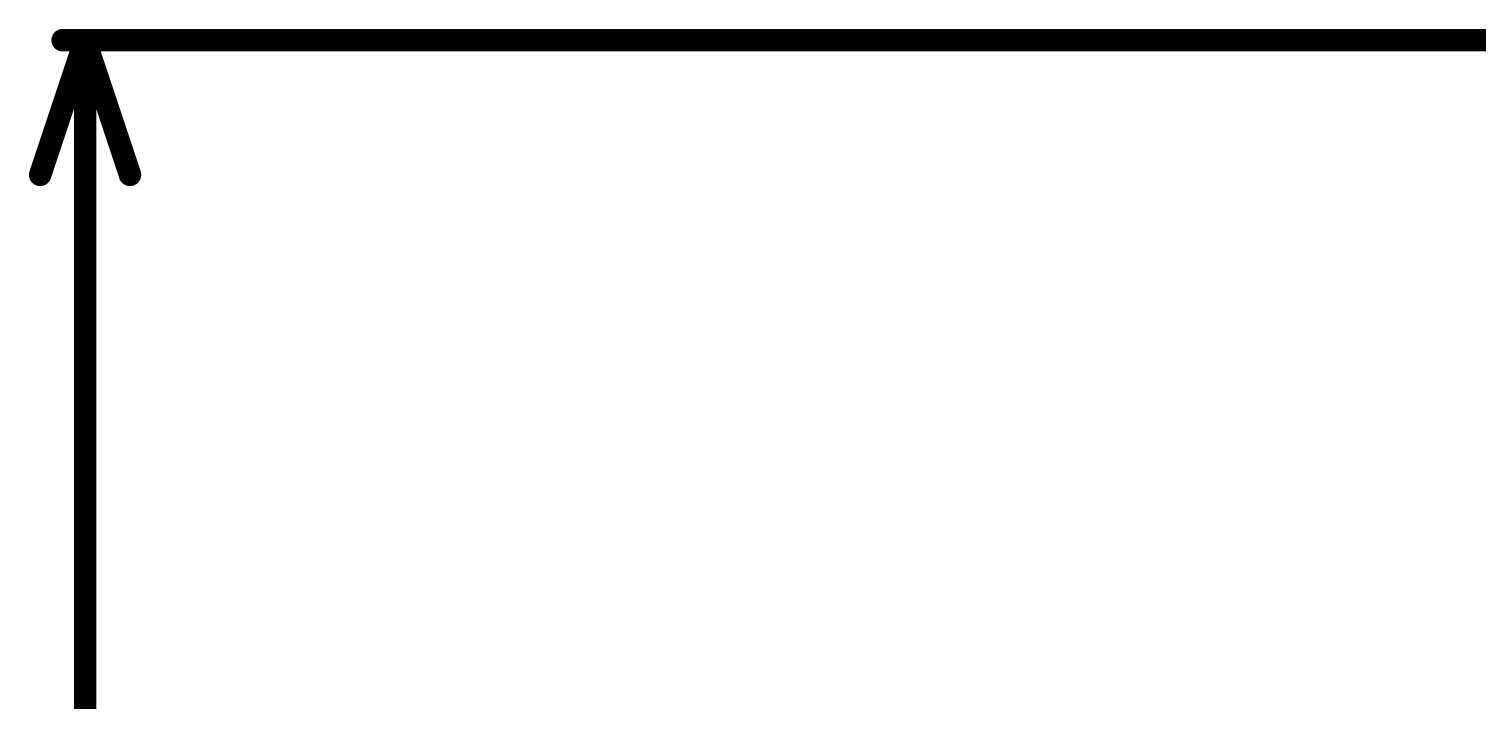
# Model space of a CAD drawing. Header units: inches. Extents: x -6 to 284, y -12 to 154.
# Drawn here: x -6.16 to 10.22, y 12.89 to 20.49 of the extents above; entities that cross this region are included whole.
import ezdxf

# ---------------------------------------------------------------- set-up
doc = ezdxf.new("R2010")
doc.units = ezdxf.units.IN
doc.layers.add('Dimensions', color=6, linetype='Continuous')

msp = doc.modelspace()

# ---------------------------------------------------------------- linework, layer by layer
at = {"layer": 'Dimensions'}
for points in [[(-6.036, 18.836, 0.254, 0.254, 0), (-5.528, 20.36, 0.254, 0.254, 0)], [(-5.782, 20.36, 0.254, 0.254, 0), (11.694, 20.36, 0.254, 0.254, 0)], [(-5.528, 20.36, 0.254, 0.254, 0), (-5.02, 18.836, 0.254, 0.254, 0)], [(-5.528, 9.311, 0.254, 0.254, 0), (-5.528, 20.36, 0.254, 0.254, 0)]]:
    msp.add_lwpolyline(points, format="xyseb", dxfattribs=at)
for points in [[(-5.846, 20.36, 0.127, 0.127, 1), (-5.719, 20.36, 0.127, 0.127, 1)], [(-5.592, 20.36, 0.127, 0.127, 1), (-5.465, 20.36, 0.127, 0.127, 1)], [(-5.592, 20.36, 0.127, 0.127, 1), (-5.465, 20.36, 0.127, 0.127, 1)], [(-5.592, 20.36, 0.127, 0.127, 1), (-5.465, 20.36, 0.127, 0.127, 1)], [(-6.1, 18.836, 0.127, 0.127, 1), (-5.973, 18.836, 0.127, 0.127, 1)], [(-5.084, 18.836, 0.127, 0.127, 1), (-4.957, 18.836, 0.127, 0.127, 1)]]:
    msp.add_lwpolyline(points, format="xyseb", close=True, dxfattribs=at)

doc.saveas('drawing.dxf')
